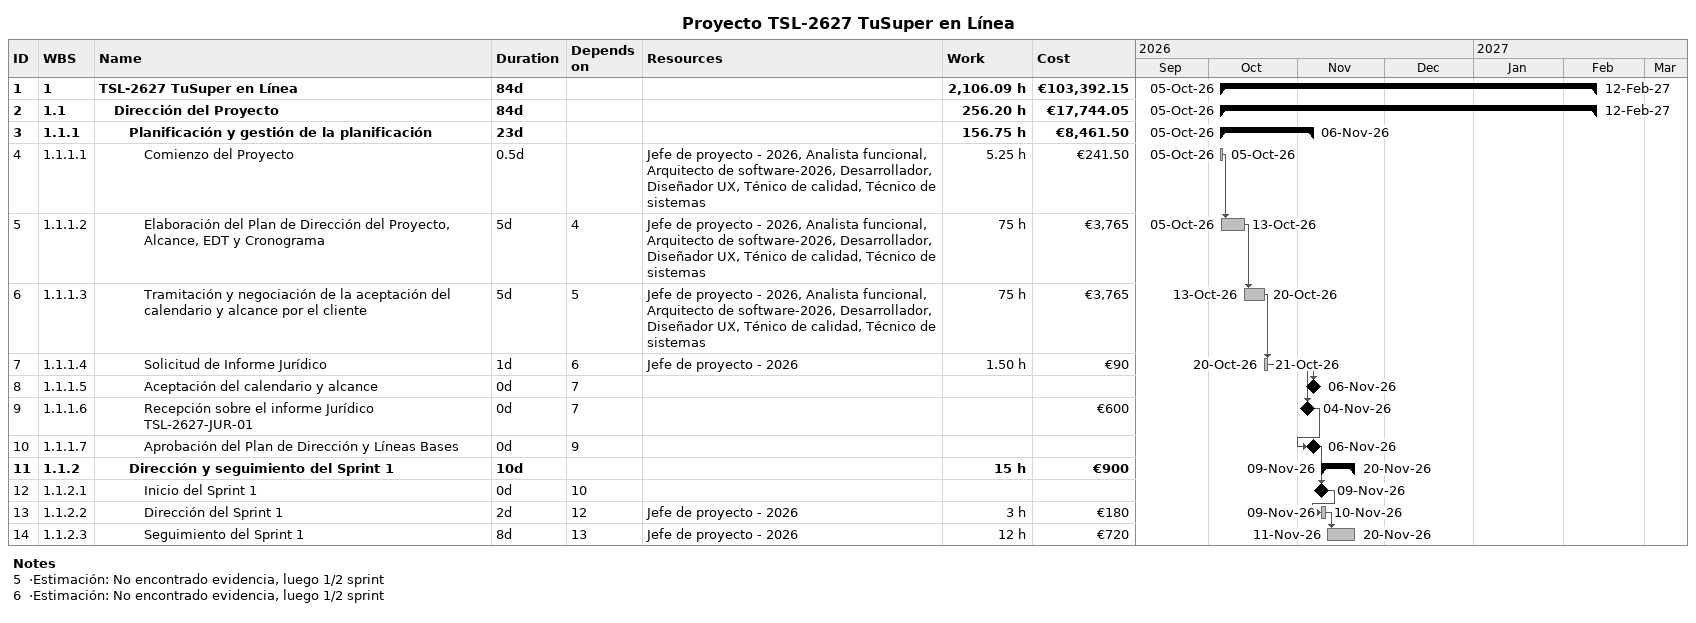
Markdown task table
Proyecto TSL-2627 TuSuper en Línea

| ID | WBS | Task | Duration | Start | Finish | Predecessors | Resources | Work (h) | Cost (€) |
|---|---|---|---|---|---|---|---|---|---|
| 1 | 1 | **TSL-2627 TuSuper en Línea** | 84d | 2026-10-05 | 2027-02-12 |  |  | 2106.09 | 103392.15 |
| 2 | 1.1 | **Dirección del Proyecto** | 84d | 2026-10-05 | 2027-02-12 |  |  | 256.20 | 17744.05 |
| 3 | 1.1.1 | **Planificación y gestión de la planificación** | 23d | 2026-10-05 | 2026-11-06 |  |  | 156.75 | 8461.50 |
| 4 | 1.1.1.1 | Comienzo del Proyecto | 0.5d | 2026-10-05 | 2026-10-05 |  | Jefe de proyecto - 2026, Analista funcional, Arquitecto de software-2026, Desarrollador, Diseñador UX, Ténico de calidad, Técnico de sistemas | 5.25 | 241.50 |
| 5 | 1.1.1.2 | Elaboración del Plan de Dirección del Proyecto, Alcance, EDT y Cronograma | 5d | 2026-10-05 | 2026-10-13 | 4 | Jefe de proyecto - 2026, Analista funcional, Arquitecto de software-2026, Desarrollador, Diseñador UX, Ténico de calidad, Técnico de sistemas | 75 | 3765 |
| 6 | 1.1.1.3 | Tramitación y negociación de la aceptación del calendario y alcance por el cliente | 5d | 2026-10-13 | 2026-10-20 | 5 | Jefe de proyecto - 2026, Analista funcional, Arquitecto de software-2026, Desarrollador, Diseñador UX, Ténico de calidad, Técnico de sistemas | 75 | 3765 |
| 7 | 1.1.1.4 | Solicitud de Informe Jurídico | 1d | 2026-10-20 | 2026-10-21 | 6 | Jefe de proyecto - 2026 | 1.50 | 90 |
| 8 | 1.1.1.5 | Aceptación del calendario y alcance | 0d | 2026-11-06 | 2026-11-06 | 7 |  |  |  |
| 9 | 1.1.1.6 | Recepción sobre el informe Jurídico TSL-2627-JUR-01 | 0d | 2026-11-04 | 2026-11-04 | 7 |  |  | 600 |
| 10 | 1.1.1.7 | Aprobación del Plan de Dirección y Líneas Bases | 0d | 2026-11-06 | 2026-11-06 | 9 |  |  |  |
| 11 | 1.1.2 | **Dirección y seguimiento del Sprint 1** | 10d | 2026-11-09 | 2026-11-20 |  |  | 15 | 900 |
| 12 | 1.1.2.1 | Inicio del Sprint 1 | 0d | 2026-11-09 | 2026-11-09 | 10 |  |  |  |
| 13 | 1.1.2.2 | Dirección del Sprint 1 | 2d | 2026-11-09 | 2026-11-10 | 12 | Jefe de proyecto - 2026 | 3 | 180 |
| 14 | 1.1.2.3 | Seguimiento del Sprint 1 | 8d | 2026-11-11 | 2026-11-20 | 13 | Jefe de proyecto - 2026 | 12 | 720 |

Notes
- 5: ·Estimación: No encontrado evidencia, luego 1/2 sprint
- 6: ·Estimación: No encontrado evidencia, luego 1/2 sprint
